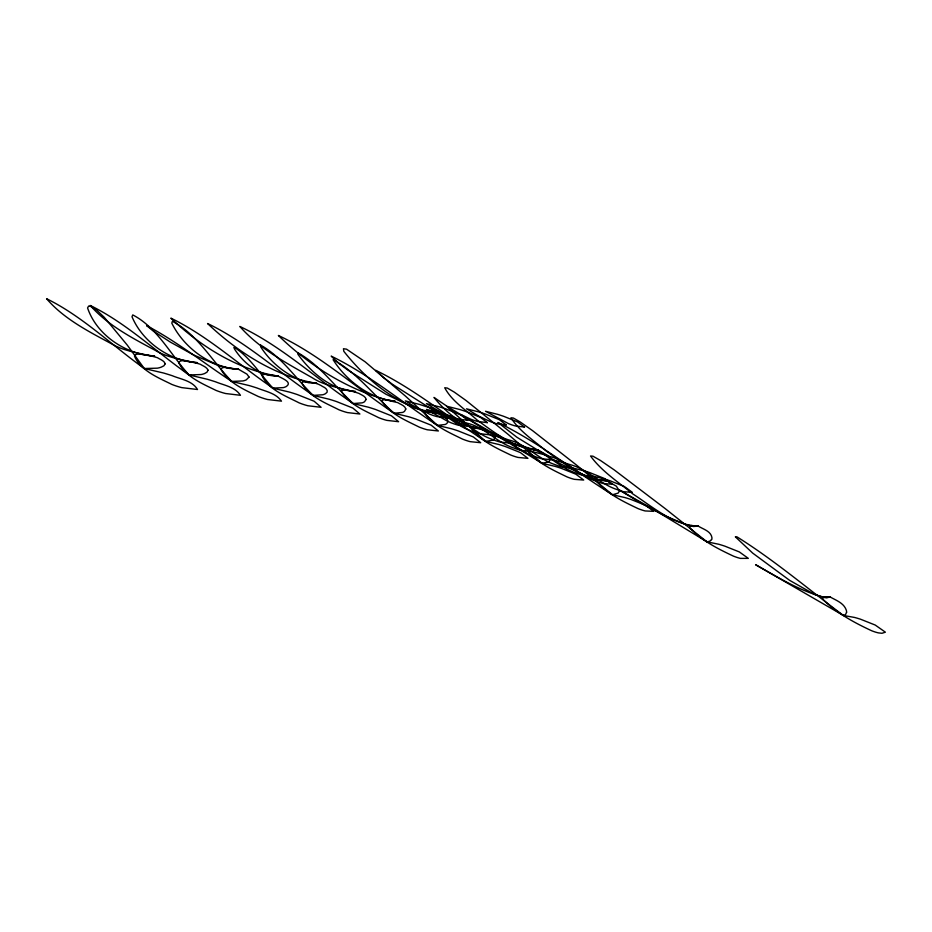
<?xml version="1.0" encoding="UTF-8"?>
<svg xmlns="http://www.w3.org/2000/svg" width="932" height="932" viewBox="0 0 932 932"><rect width="100%" height="100%" fill="white"/><g stroke="black" fill="none" stroke-linecap="round" stroke-linejoin="round"><path stroke-width="1.4" d="M260.669 345.155L260.634 346.704C271.433 363.841 289.002 377.344 308.585 382.749C313.921 382.143 318.569 383.844 322.903 386.663C325.711 387.63 329.707 391.626 325.454 393.677A68.42 16.986 21.5 0 1 322.868 394.76L313.187 395.389C278.132 371.635 245.815 341.799 207.556 323.52C237.462 351.947 275.523 376.749 316.915 383.378L304.473 381.736A19.793 4.975 22.2 0 0 301.84 383.052C308.795 396.601 325.792 403.078 338.957 409.789A20.015 5.126 22.4 0 0 347.438 412.585L359.88 414.018L352.867 408.076L336.464 401.541A71.613 19.153 22.5 0 0 329.054 399.199L313.187 395.389C295.992 378.8 281.755 356.863 260.669 345.155M208.034 370.167L207.032 372.136L204.702 373.487A75.55 19.584 20 0 1 201.161 374.536L189.045 374.955C156.308 351.923 126.274 323.055 90.229 305.451C107.704 325.338 132.426 338.071 155.528 350.514C169.275 358.68 185.573 359.845 200.217 364.214C202.896 365.961 206.741 366.987 208.034 370.167M619.104 490.488L618.976 491.607A61.931 14.493 24.8 0 1 618.091 493.11L612.522 494.776C574.345 470.963 538.3 442.129 497.874 422.476L516.782 437.166L557.837 462.552L586.391 476.357L598.123 480.073L606.802 480.714L616.355 486.178L619.104 490.488M494.857 437.061L494.193 439.03A62.456 14.761 23.5 0 1 492.667 440.265L485.63 441.36C449.049 417.932 414.81 389.133 375.666 370.319L383.681 377.763L392.722 384.485L432.227 409.532L461.13 423.594L473.701 427.66L483.778 428.813L492.411 433.695L494.857 437.061M234.247 347.333L234.2 348.521C243.473 363.433 259.9 376.446 278.155 376.085C281.359 378.264 293.021 382.027 286.264 386.524A70.552 17.778 21.1 0 1 283.386 387.596L272.96 388.143C239.081 364.983 207.859 335.998 170.847 318.138C200.135 345.947 237.578 369.946 278.155 376.085L264.991 374.315A20.387 5.219 21.7 0 0 262.043 375.631C268.334 389.564 285.984 396.112 299.125 402.869A20.609 5.371 21.9 0 0 307.921 405.758L321.097 407.307L314.166 401.249L297.261 394.539A73.803 20.143 21.9 0 0 289.561 392.116L272.96 388.143C260.331 374.629 250.102 357.201 234.247 347.333M549.997 459.092L549.612 460.641A61.862 14.516 24.1 0 1 548.377 461.981L542.028 463.309L492.014 432.588L460.653 414.67C484.931 429.139 509.897 446.824 538.463 450.203L547.783 455.562L549.997 459.092M405.828 408.985L404.558 411.327A64.879 15.669 22.5 0 1 402.496 412.457L394.178 413.26C355.709 387.619 320.258 355.104 278.365 335.462C310.892 367.29 352.937 393.188 397.661 402.577C400.445 404.406 404.791 405.432 405.828 408.985M165.209 363.771L163.927 365.775L161.283 367.126A78.463 20.597 19.5 0 1 157.368 368.175L144.285 368.513C111.945 345.364 82.377 316.298 46.6 298.729C63.749 318.791 88.563 331.466 111.595 343.838C125.692 352.18 142.433 353.193 157.415 357.69C160.071 359.484 164.079 360.486 165.209 363.771M846.571 612.336L845.51 614.607L843.413 615.469L755.607 564.71C778.29 577.502 801.066 591.855 826.614 597.878L830.074 596.934C836.051 600.359 843.868 602.969 846.279 610.134A66.37 15.46 27.3 0 1 846.571 612.336M447.977 421.404L447.01 423.303A63.492 15.145 22.9 0 1 445.216 424.468L437.539 425.4C402.17 402.531 369.13 374.396 331.186 356.117L338.759 363.305L347.461 369.806L385.801 394.154L414.262 407.913L426.844 411.944L437.155 413.179L445.147 417.641L447.267 419.47L447.977 421.404L450.634 422.604A18.139 4.276 23.6 0 0 458.113 425.12L470.008 426.565L481.716 429.559A64.331 15.704 24.2 0 1 488.1 431.621C505.727 435.803 517.377 450.832 534.49 456.342A17.964 4.194 24.5 0 0 541.713 458.765L552.629 459.849L563.72 462.61A63.854 15.343 25.2 0 1 569.883 464.579C587.533 468.947 599.497 483.801 616.669 489.417A17.848 4.101 25.3 0 0 623.648 491.735L632.304 492.317L624.347 486.516L610.169 480.819A63.714 15.145 25.6 0 0 604.134 478.897L593.335 476.252L582.884 475.332A17.894 4.147 24.9 0 1 575.778 472.955C558.641 467.398 546.828 452.463 529.19 448.187A64.052 15.529 24.7 0 0 522.922 446.16L511.517 443.294L500.123 442.024A18.046 4.241 24 0 1 492.772 439.555C475.704 434.091 464.206 418.992 446.603 414.891A64.681 15.867 23.7 0 0 440.09 412.783L426.46 409.404L447.942 421.462M366.148 399.432L364.54 401.739A66.522 16.287 22 0 1 362.222 402.845L353.24 403.556C315.599 378.124 281.01 345.772 239.827 326.445C259.282 348.685 286.648 363.189 312.127 377.681C326.386 386.978 343.652 388.05 358.96 393.409C361.476 395.063 365.507 396.1 366.148 399.432M249.042 377.076L246.211 379.883A72.929 18.64 20.6 0 1 243.007 380.943L231.777 381.433C203.502 362.863 176.672 341.345 146.697 325.676L153.419 331.116L170.37 342.114L193.402 354.871L217.855 365.332L229.004 368.373L238.545 369.282L246.98 374.163L249.042 377.076M221.338 368.699L221.094 369.55C228.631 383.122 244.871 389.925 258.362 396.519A21.273 5.65 21.4 0 0 267.519 399.502L281.476 401.156C276 393.176 265.608 391.44 257.185 388.073A76.261 21.226 21.4 0 0 249.182 385.568L231.777 381.433C212.531 361.604 197.363 334.204 172.373 321.342L171.814 323.194C184.105 348.067 210.562 367.429 238.545 369.282L224.624 367.394A21.04 5.476 21.2 0 0 221.338 368.699M179.119 361.977L178.781 362.839C185.713 376.901 202.57 383.763 216.096 390.438A22.007 5.953 20.9 0 0 225.626 393.525L240.444 395.296C235.085 386.92 224.204 385.359 215.676 381.864A78.987 22.415 20.8 0 0 207.323 379.266L189.045 374.955C170.952 355.139 157.159 327.458 132.763 314.923L132.006 316.752C142.747 342.254 169.904 361.162 197.549 362.699L182.788 360.684A21.762 5.755 20.7 0 0 179.119 361.977M134.942 355.278L134.488 356.14C140.697 370.726 158.277 377.67 171.814 384.415A22.811 6.268 20.3 0 0 181.752 387.619L197.514 389.506C192.318 380.71 180.89 379.336 172.234 375.701A82.028 23.708 20.2 0 0 163.519 373.01L144.285 368.513L127.323 345.166L104.186 317.23L96.777 310.17L91.662 306.651L88.633 306.069L87.573 307.944C96.823 335.38 126.216 354.649 154.689 356.129L139.031 353.997A22.566 6.07 20.1 0 0 134.954 355.278M711.559 539.593L709.613 541.306L706.969 541.818L652.225 508.639L618.522 489.545L644.21 504.969L665.926 516.246L685.964 524.646L693.443 526.498L698.266 526.126C703.182 529.26 711.058 531.1 711.966 537.846A63.108 14.772 25.8 0 1 711.559 539.593M823.608 596.899L822.979 597.365A19.525 4.45 27.8 0 0 823.562 599.928C837.122 613.384 854.434 622.751 871.653 630.743A19.887 4.543 28.1 0 0 878.561 632.91L881.998 633.271L885.4 632.187L875.206 625.046L860.481 619.197A71.601 16.788 28.6 0 0 854.562 617.45L843.413 615.469C808.195 589.071 774.492 560.295 737.107 536.948L735.36 536.855L752.73 553.142L789.684 580.38L814.417 594.383L823.876 597.505L830.074 596.934L823.608 596.899M691.031 525.578L690.181 525.893A18.489 4.276 26.3 0 0 689.983 527.966C701.761 540.665 717.885 548.82 733.414 556.113A18.78 4.369 26.6 0 0 740.404 558.385L748.314 558.373L739.321 551.919L724.793 546.129A67.279 16.147 27 0 0 718.782 544.265L706.969 541.818L665.25 508.651L614.211 469.903L600.546 460.536L592.962 456.191L590.55 456.004C601.688 471.359 618.242 481.972 632.77 493.89C652.901 506.996 673.172 525.182 698.266 526.126L691.031 525.578M599.008 479.852L598.006 480.073A18.092 4.206 25.3 0 0 597.272 481.856C607.909 494.228 623.473 501.672 638.036 508.592A18.337 4.299 25.6 0 0 645.142 510.946L653.821 511.353L645.538 505.295L631.022 499.482A65.566 15.926 25.9 0 0 624.871 497.548L612.522 494.776L576.792 465.289L532.463 430.572L520.347 422.068L513.439 418.06L510.969 417.781C519.66 431.551 534.187 440.72 546.397 451.181C564.734 463.717 583.677 479.63 606.802 480.714L599.008 479.852M530.18 449.119L529.038 449.294A18.034 4.229 24.6 0 0 527.92 450.89C537.741 463.192 553.119 470.194 567.099 476.928A18.267 4.322 24.9 0 0 574.357 479.339L583.688 480.05L575.836 474.178L561.204 468.307A65.217 16.019 25.1 0 0 554.901 466.303L542.028 463.309L508.22 434.463L465.965 400.445L454.222 392.081L447.372 388.085L444.704 387.735C451.95 401.331 466.093 410.103 477.359 420.227C495.696 433.357 515.081 448.793 538.463 450.203L530.18 449.119M612.173 484.209L603.319 483.557A17.871 4.124 25.1 0 1 596.282 481.203C579.122 475.623 567.227 460.723 549.589 456.4A63.947 15.436 24.9 0 0 543.368 454.408L532.125 451.601L520.965 450.412A17.999 4.217 24.3 0 1 513.683 447.966C496.593 442.479 485.013 427.415 467.41 423.279A64.494 15.786 24 0 0 460.956 421.182L449.096 418.142L436.957 416.604A18.197 4.299 23.4 0 1 429.407 414.064L418.037 408.612L405.303 400.888L419.12 404.325A64.891 15.937 23.5 0 1 425.703 406.469C443.294 410.511 454.7 425.656 471.755 431.097A18.092 4.264 23.8 0 0 479.176 433.601L490.815 434.953L502.371 437.877A64.192 15.623 24.5 0 1 508.697 439.916C526.324 444.156 538.067 459.138 555.181 464.672A17.929 4.171 24.7 0 0 562.346 467.072L573.029 468.074L583.98 470.777A63.772 15.25 25.4 0 1 590.072 472.722L604.32 478.442L612.173 484.209M475.017 427.567L473.771 427.706A18.174 4.299 24 0 0 472.314 429.198C481.495 441.582 496.931 448.315 510.55 454.956A18.395 4.404 24.3 0 0 518.006 457.437L527.931 458.358L520.371 452.568L505.505 446.614A65.671 16.345 24.5 0 0 499.028 444.541L485.63 441.36L445.578 405.303L433.986 397.428C446.09 412.433 463.647 427.823 483.778 428.813L475.017 427.567M427.939 411.804L426.576 411.909A18.454 4.415 23.5 0 0 424.829 413.33C433.45 425.912 449.096 432.483 462.505 439.089A18.663 4.532 23.8 0 0 470.182 441.652L480.702 442.723L473.34 436.957L458.171 430.887A66.638 16.846 23.9 0 0 451.496 428.755L437.539 425.4L405.537 396.182L365.111 361.791L346.564 349.185L343.454 348.719L343.803 351.306C366.975 380.536 399.234 407.75 437.155 413.179L427.939 411.804M385.464 399.712L383.996 399.793A18.826 4.578 23.1 0 0 381.957 401.168C390.054 414.018 406.037 420.507 419.33 427.136A19.036 4.695 23.3 0 0 427.252 429.768L438.378 430.98L431.155 425.178L415.614 418.969A68.001 17.498 23.4 0 0 408.717 416.767L394.178 413.26C374.047 395.599 356.805 372.474 333.108 359.682C346.156 380.559 369.934 398.814 395.168 401.203L385.464 399.712M345.364 389.96L343.792 390.03A19.281 4.765 22.6 0 0 341.462 391.37C349.011 404.546 365.449 411.012 378.672 417.664A19.49 4.893 22.8 0 0 386.862 420.379L398.616 421.707L391.51 415.847L375.561 409.486A69.667 18.267 22.9 0 0 368.42 407.214L353.24 403.556C335.031 386.792 319.664 364.785 297.832 352.75L297.949 354.346C311.37 372.963 331.827 390.17 355.581 391.568L345.364 389.96M524.518 427.077L515.338 425.959A16.951 3.74 24.1 0 1 508.476 423.617L485.537 411.28L497.886 414.414A60.3 13.794 24.3 0 1 503.851 416.383L517.563 421.928L524.518 427.077M506.251 424.899L496.768 423.745A17.242 3.868 23.9 0 1 489.743 421.346L478.897 416.173L466.524 408.81L479.211 412.026A61.361 14.295 24.1 0 1 485.316 414.029L499.296 419.668L506.251 424.899M487.354 422.639L477.534 421.45A17.545 4.008 23.8 0 1 470.334 419.004L459.325 413.738L446.836 406.259L459.884 409.544A62.479 14.819 23.9 0 1 466.14 411.595L480.388 417.338L487.354 422.639M467.782 420.309L457.612 419.074A17.871 4.147 23.6 0 1 450.238 416.581L439.054 411.222L426.437 403.626L439.869 406.981A63.656 15.366 23.7 0 1 446.277 409.078L460.816 414.926L467.782 420.309"/></g></svg>
